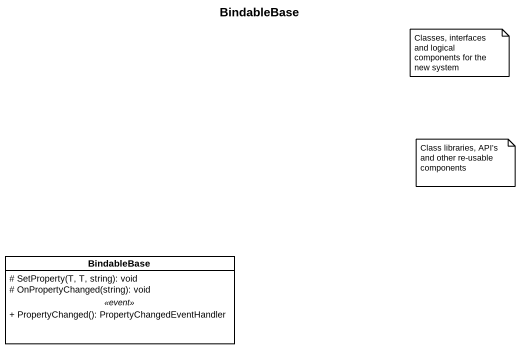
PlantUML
@startuml
title BindableBase
hide circle
hide empty members
skinparam classAttributeIconSize 0
class BindableBase {
  # SetProperty(T, T, string): void
  # OnPropertyChanged(string): void
  .. <<event>> ..
  + PropertyChanged(): PropertyChangedEventHandler
}
note as N1
  Classes, interfaces and logical components for the new system
end note
note as N2
  Class libraries, API's and other re-usable components
end note
@enduml
